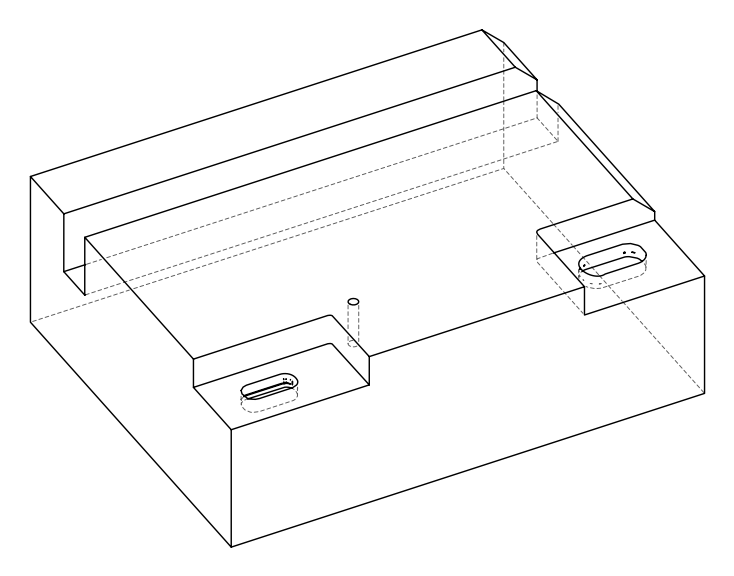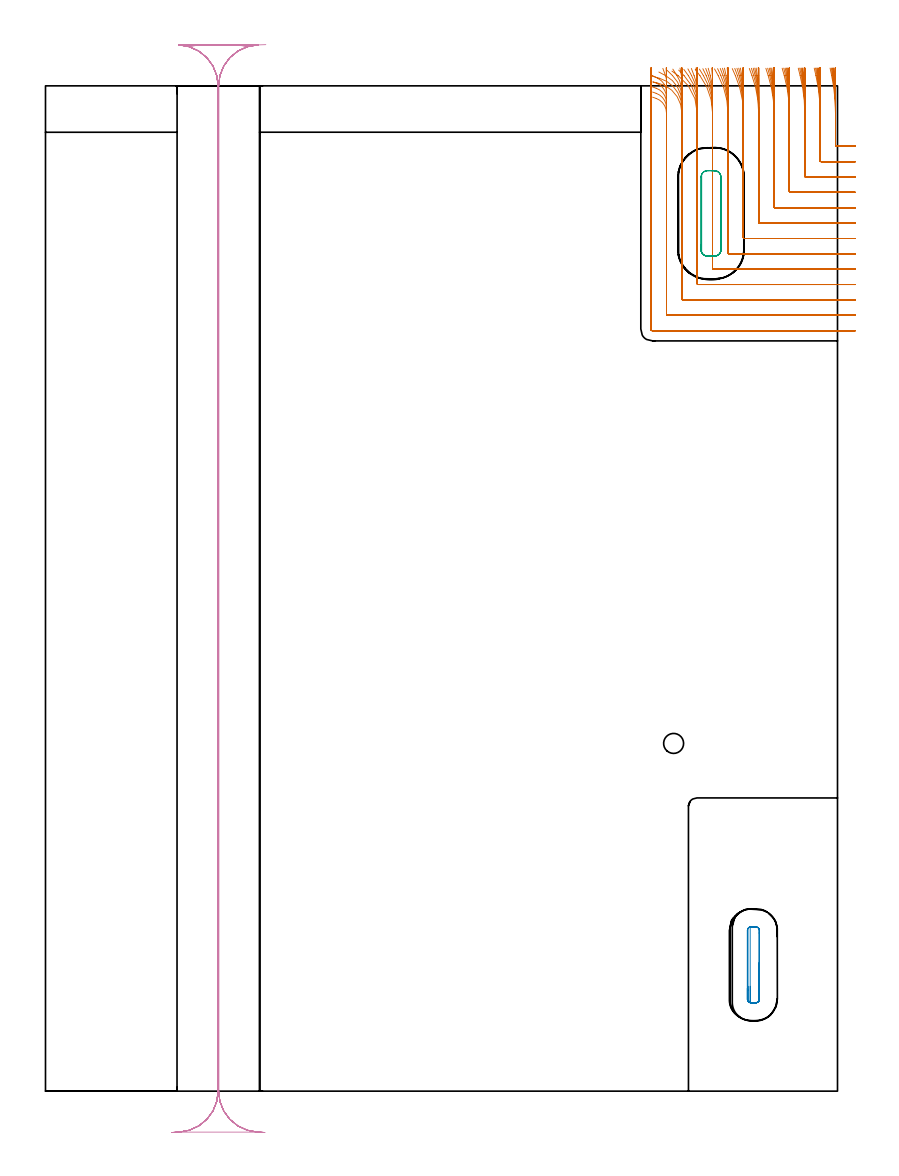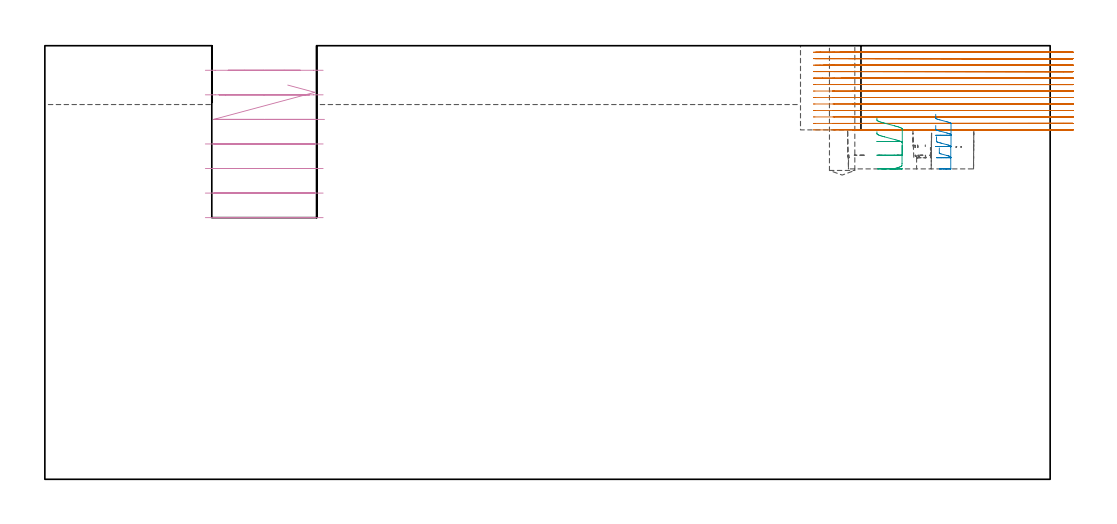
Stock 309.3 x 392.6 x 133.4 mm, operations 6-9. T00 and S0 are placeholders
(PLAN: 9 operations, 7 tool changes, 132.7 min)
(1 SPOT_DRILL | STEP1POCKET | NXT0321_9005460120000 | 0.03 min | 3 mm3)
(2 DRILL_BLIND_HOLE_INTO_CENTER | STEP1POCKET | NXT0301_049 | 0.17 min | 1842 mm3)
(3 AREA_MILL | FG_CHAMFER_SURFACE | UGT0205_001 | 3.14 min | 9677 mm3)
(4 AREA_MILL_1 | FG_CHAMFER_SURFACE_1 | UGT0205_001 | 8.6 min | 26903 mm3)
(5 MILL_CORNER_NOTCH_RECTANGULAR | CORNER_NOTCH_RECTANGULAR | NXT0201_008 | Follow Part, ap 1.5, ae 75% | 64.49 min | 172547 mm3)
(6 MILL_CORNER_NOTCH_RECTANGULAR_1 | CORNER_NOTCH_RECTANGULAR_1 | NXT0201_009 | Follow Part, ap 2, ae 75% | 41.32 min | 196754 mm3)
(7 MILL_RECTANGULAR_POCKET | POCKET_RECTANGULAR_STRAIGHT | UGT0201_103 | Follow Part, ap 3.5, ae 75% | 0.94 min | 8896 mm3)
(8 MILL_RECTANGULAR_POCKET_1 | POCKET_RECTANGULAR_STRAIGHT_1 | UGT0201_100 | Follow Part, ap 4.5, ae 75% | 0.82 min | 14474 mm3)
(9 MILL_RECTANGULAR_SLOT | SLOT_RECTANGULAR | UGT0201_004 | Follow Part, ap 8, ae 75% | 13.18 min | 666415 mm3)
(TOOL NXT0321_9005460120000 | NC Spot Drill, 142deg, 12mm, Carbide, Uncoated | D12 PA142 FL30 Z2)
(TOOL NXT0301_049 | Carbide Drill 7.8mm [860.1-0780-039A1-MM 2214] | D7.8 PA140 FL53 Z2)
(TOOL UGT0205_001 | Chamfer Mill 20 x 3 x 45 deg. | D20 FL50 Z2)
(TOOL NXT0201_008 | ENDMILL 6mm [2P460-0600-NA 1630] | D6 FL26 Z6)
(TOOL NXT0201_009 | ENDMILL 8mm [2P460-0800-NA 1630] | D8 FL26 Z6)
(TOOL UGT0201_103 | End Mill 14 mm | D14 FL19 Z2)
(TOOL UGT0201_100 | End Mill 18 mm | D18 FL22 Z2)
(TOOL UGT0201_004 | End Mill 32 mm | D32 FL53 Z6)
(OP 6 MILL_CORNER_NOTCH_RECTANGULAR_1)
G17 G21 G94 G90
T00 M6
G54
G17 G0 G90 X306.403 Y399.538 S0 M3
G43 Z143.4 H1
Z131.408
G94 G1 X307.01 Y396.6 F250.
G2 X308.5 Y382.027 R72. F500.
G1 Y369.395
G3 X308.895 Y369. R0.4
G1 X313.3
X316.3 F250.
G0 Z143.4
X300.209 Y399.526
Z131.408
G1 X300.871 Y396.6
G2 X302.5 Y382.027 R66. F500.
G1 Y363.395
G3 X302.895 Y363. R0.4
G1 X313.3
X316.3 F250.
G0 Z143.4
X293.975 Y399.51
Z131.408
G1 X294.703 Y396.6
G2 X296.5 Y382.027 R60. F500.
G1 Y357.395
G3 X296.895 Y357. R0.4
G1 X313.3
X316.3 F250.
G0 Z143.4
X287.687 Y399.489
Z131.408
G1 X288.496 Y396.6
G2 X290.5 Y382.027 R54. F500.
G1 Y351.396
G3 X290.896 Y351. R0.4
G1 X313.3
X316.3 F250.
G0 Z143.4
X281.323 Y399.458
Z131.408
G1 X282.234 Y396.6
G2 X284.5 Y382.027 R48. F500.
G1 Y345.396
G3 X284.896 Y345. R0.4
G1 X313.3
X316.3 F250.
G0 Z143.4
X274.85 Y399.414
Z131.408
G1 X275.891 Y396.6
G2 X278.5 Y382.027 R42. F500.
G1 Y339.396
G3 X278.896 Y339. R0.4
G1 X313.3
X316.3 F250.
G0 Z143.4
X268.204 Y399.343
Z131.408
G1 X269.418 Y396.6
G2 X272.5 Y382.027 R36. F500.
G1 Y333.396
G3 X272.896 Y333. R0.4
G1 X313.3
X316.3 F250.
G0 Z143.4
X261.265 Y399.222
Z131.408
G1 X262.723 Y396.6
G2 X266.5 Y382.027 R30. F500.
G1 Y327.396
G3 X266.896 Y327. R0.4
G1 X313.3
X316.3 F250.
G0 Z143.4
X253.747 Y398.984
Z131.408
G1 X255.569 Y396.6
G2 X260.5 Y382.027 R24. F500.
G1 Y321.397
G3 X260.897 Y321. R0.4
G1 X313.3
X316.3 F250.
G0 Z143.4
X244.636 Y398.361
Z131.408
G1 X247.065 Y396.6
G2 X254.5 Y382.027 R18. F500.
G1 Y315.397
G3 X254.897 Y315. R0.4
G1 X313.3
X316.3 F250.
G0 Z143.4
X237.217 Y394.099
Z131.408
G1 X238.692 Y393.825
G2 X248.5 Y382.027 R12. F500.
G1 Y309.397
G3 X248.897 Y309. R0.4
G1 X313.3
X316.3 F250.
G0 Z143.4
X237.086 Y388.184
Z131.408
G1 X238.5 Y387.684
G2 X242.5 Y382.027 R6. F500.
G1 Y303.397
G3 X242.897 Y303. R0.4
G1 X313.3
X316.3 F250.
G0 Z143.4
X236.5 Y385.027
Z131.408
G1 Y382.027
Y297.397 F500.
G3 X236.897 Y297. R0.4
G1 X313.3
X316.3 F250.
G0 Z143.4
X306.868 Y399.554
Z129.415
G1 X307.392 Y396.6
G2 X308.5 Y384.02 R72. F500.
G1 Y369.395
G3 X308.895 Y369. R0.4
G1 X313.3
X316.3 F250.
G0 Z143.4
X300.718 Y399.545
Z129.415
G1 X301.29 Y396.6
G2 X302.5 Y384.02 R66. F500.
G1 Y363.395
G3 X302.895 Y363. R0.4
G1 X313.3
X316.3 F250.
G0 Z143.4
X294.537 Y399.533
Z129.415
G1 X295.166 Y396.6
G2 X296.5 Y384.02 R60. F500.
G1 Y357.395
G3 X296.895 Y357. R0.4
G1 X313.3
X316.3 F250.
G0 Z143.4
X288.315 Y399.517
Z129.415
G1 X289.014 Y396.6
G2 X290.5 Y384.02 R54. F500.
G1 Y351.396
G3 X290.896 Y351. R0.4
G1 X313.3
X316.3 F250.
G0 Z143.4
X282.036 Y399.495
Z129.415
G1 X282.822 Y396.6
G2 X284.5 Y384.02 R48. F500.
G1 Y345.396
G3 X284.896 Y345. R0.4
G1 X313.3
X316.3 F250.
G0 Z143.4
X275.673 Y399.462
Z129.415
G1 X276.572 Y396.6
G2 X278.5 Y384.02 R42. F500.
G1 Y339.396
G3 X278.896 Y339. R0.4
G1 X313.3
X316.3 F250.
G0 Z143.4
X269.182 Y399.411
Z129.415
G1 X270.23 Y396.6
G2 X272.5 Y384.02 R36. F500.
G1 Y333.396
G3 X272.896 Y333. R0.4
G1 X313.3
X316.3 F250.
G0 Z143.4
X262.477 Y399.323
Z129.415
G1 X263.735 Y396.6
G2 X266.5 Y384.02 R30. F500.
G1 Y327.396
G3 X266.896 Y327. R0.4
G1 X313.3
X316.3 F250.
G0 Z143.4
X255.366 Y399.155
Z129.415
G1 X256.939 Y396.6
G2 X260.5 Y384.02 R24. F500.
G1 Y321.397
G3 X260.897 Y321. R0.4
G1 X313.3
X316.3 F250.
G0 Z143.4
X247.277 Y398.746
Z129.415
G1 X249.374 Y396.6
G2 X254.5 Y384.02 R18. F500.
G1 Y315.397
G3 X254.897 Y315. R0.4
G1 X313.3
X316.3 F250.
G0 Z143.4
X236.921 Y396.382
Z129.415
G1 X239.805 Y395.556
G2 X248.5 Y384.02 R12. F500.
G1 Y309.397
G3 X248.897 Y309. R0.4
G1 X313.3
X316.3 F250.
G0 Z143.4
X237.086 Y390.176
Z129.415
G1 X238.5 Y389.676
G2 X242.5 Y384.02 R6. F500.
G1 Y303.397
G3 X242.897 Y303. R0.4
G1 X313.3
X316.3 F250.
G0 Z143.4
X236.5 Y387.02
Z129.415
G1 Y384.02
Y297.397 F500.
G3 X236.897 Y297. R0.4
G1 X313.3
X316.3 F250.
G0 Z143.4
X307.276 Y399.567
Z127.423
G1 X307.717 Y396.6
G2 X308.5 Y386.012 R72. F500.
G1 Y369.395
G3 X308.895 Y369. R0.4
G1 X313.3
X316.3 F250.
G0 Z143.4
X301.164 Y399.561
Z127.423
G1 X301.645 Y396.6
G2 X302.5 Y386.012 R66. F500.
G1 Y363.395
G3 X302.895 Y363. R0.4
G1 X313.3
X316.3 F250.
G0 Z143.4
X295.029 Y399.553
Z127.423
G1 X295.558 Y396.6
G2 X296.5 Y386.012 R60. F500.
G1 Y357.395
G3 X296.895 Y357. R0.4
G1 X313.3
X316.3 F250.
G0 Z143.4
X288.864 Y399.542
Z127.423
G1 X289.452 Y396.6
G2 X290.5 Y386.012 R54. F500.
G1 Y351.396
G3 X290.896 Y351. R0.4
G1 X313.3
X316.3 F250.
G0 Z143.4
X282.656 Y399.526
Z127.423
G1 X283.318 Y396.6
G2 X284.5 Y386.012 R48. F500.
G1 Y345.396
G3 X284.896 Y345. R0.4
G1 X313.3
X316.3 F250.
G0 Z143.4
X276.387 Y399.503
Z127.423
G1 X277.144 Y396.6
G2 X278.5 Y386.012 R42. F500.
G1 Y339.396
G3 X278.896 Y339. R0.4
G1 X313.3
X316.3 F250.
G0 Z143.4
X270.026 Y399.467
Z127.423
G1 X270.908 Y396.6
G2 X272.5 Y386.012 R36. F500.
G1 Y333.396
G3 X272.896 Y333. R0.4
G1 X313.3
X316.3 F250.
G0 Z143.4
X263.511 Y399.407
Z127.423
G1 X264.57 Y396.6
G2 X266.5 Y386.012 R30. F500.
G1 Y327.396
G3 X266.896 Y327. R0.4
G1 X313.3
X316.3 F250.
G0 Z143.4
X256.715 Y399.292
Z127.423
G1 X258.038 Y396.6
G2 X260.5 Y386.012 R24. F500.
G1 Y321.397
G3 X260.897 Y321. R0.4
G1 X313.3
X316.3 F250.
G0 Z143.4
X249.292 Y399.026
Z127.423
G1 X251.057 Y396.6
G2 X254.5 Y386.012 R18. F500.
G1 Y315.397
G3 X254.897 Y315. R0.4
G1 X313.3
X316.3 F250.
G0 Z143.4
X239.529 Y398.005
Z127.423
G1 X242.173 Y396.587
G2 X248.5 Y386.012 R12. F500.
G1 Y309.397
G3 X248.897 Y309. R0.4
G1 X313.3
X316.3 F250.
G0 Z143.4
X237.086 Y392.169
Z127.423
G1 X238.5 Y391.669
G2 X242.5 Y386.012 R6. F500.
G1 Y303.397
G3 X242.897 Y303. R0.4
G1 X313.3
X316.3 F250.
G0 Z143.4
X236.5 Y389.012
Z127.423
G1 Y386.012
Y297.397 F500.
G3 X236.897 Y297. R0.4
G1 X313.3
X316.3 F250.
G0 Z143.4
X307.627 Y399.579
Z125.431
G1 X307.985 Y396.6
G2 X308.5 Y388.005 R72. F500.
G1 Y369.395
G3 X308.895 Y369. R0.4
G1 X313.3
X316.3 F250.
G0 Z143.4
X301.547 Y399.574
Z125.431
G1 X301.938 Y396.6
G2 X302.5 Y388.005 R66. F500.
G1 Y363.395
G3 X302.895 Y363. R0.4
G1 X313.3
X316.3 F250.
G0 Z143.4
X295.451 Y399.569
Z125.431
G1 X295.881 Y396.6
G2 X296.5 Y388.005 R60. F500.
G1 Y357.395
G3 X296.895 Y357. R0.4
G1 X313.3
X316.3 F250.
G0 Z143.4
X289.334 Y399.562
Z125.431
G1 X289.812 Y396.6
G2 X290.5 Y388.005 R54. F500.
G1 Y351.396
G3 X290.896 Y351. R0.4
G1 X313.3
X316.3 F250.
G0 Z143.4
X283.187 Y399.552
Z125.431
G1 X283.724 Y396.6
G2 X284.5 Y388.005 R48. F500.
G1 Y345.396
G3 X284.896 Y345. R0.4
G1 X313.3
X316.3 F250.
G0 Z143.4
X276.997 Y399.537
Z125.431
G1 X277.611 Y396.6
G2 X278.5 Y388.005 R42. F500.
G1 Y339.396
G3 X278.896 Y339. R0.4
G1 X313.3
X316.3 F250.
G0 Z143.4
X270.743 Y399.513
Z125.431
G1 X271.459 Y396.6
G2 X272.5 Y388.005 R36. F500.
G1 Y333.396
G3 X272.896 Y333. R0.4
G1 X313.3
X316.3 F250.
G0 Z143.4
X264.383 Y399.474
Z125.431
G1 X265.242 Y396.6
G2 X266.5 Y388.005 R30. F500.
G1 Y327.396
G3 X266.896 Y327. R0.4
G1 X313.3
X316.3 F250.
G0 Z143.4
X257.834 Y399.401
Z125.431
G1 X258.908 Y396.6
G2 X260.5 Y388.005 R24. F500.
G1 Y321.397
G3 X260.897 Y321. R0.4
G1 X313.3
X316.3 F250.
G0 Z143.4
X250.883 Y399.236
Z125.431
G1 X252.315 Y396.6
G2 X254.5 Y388.005 R18. F500.
G1 Y315.397
G3 X254.897 Y315. R0.4
G1 X313.3
X316.3 F250.
G0 Z143.4
X242.725 Y398.693
Z125.431
G1 X244.874 Y396.6
G2 X248.5 Y388.005 R12. F500.
G1 Y309.397
G3 X248.897 Y309. R0.4
G1 X313.3
X316.3 F250.
G0 Z143.4
X237.228 Y394.146
Z125.431
G1 X238.631 Y393.614
G2 X242.5 Y388.005 R6. F500.
G1 Y303.397
G3 X242.897 Y303. R0.4
G1 X313.3
X316.3 F250.
G0 Z143.4
X236.5 Y391.005
Z125.431
G1 Y388.005
Y297.397 F500.
G3 X236.897 Y297. R0.4
G1 X313.3
X316.3 F250.
G0 Z143.4
X307.94 Y399.588
Z123.438
G1 X308.209 Y396.6
G2 X308.5 Y390.136 R72. F500.
G1 Y369.395
G3 X308.895 Y369. R0.4
G1 X313.3
X316.3 F250.
G0 Z143.4
X301.889 Y399.586
Z123.438
G1 X302.183 Y396.6
G2 X302.5 Y390.136 R66. F500.
G1 Y363.395
G3 X302.895 Y363. R0.4
G1 X313.3
X316.3 F250.
G0 Z143.4
X295.828 Y399.583
Z123.438
G1 X296.151 Y396.6
G2 X296.5 Y390.136 R60. F500.
G1 Y357.395
G3 X296.895 Y357. R0.4
G1 X313.3
X316.3 F250.
G0 Z143.4
X289.753 Y399.578
Z123.438
G1 X290.112 Y396.6
G2 X290.5 Y390.136 R54. F500.
G1 Y351.396
G3 X290.896 Y351. R0.4
G1 X313.3
X316.3 F250.
G0 Z143.4
X283.659 Y399.573
Z123.438
G1 X284.063 Y396.6
G2 X284.5 Y390.136 R48. F500.
G1 Y345.396
G3 X284.896 Y345. R0.4
G1 X313.3
X316.3 F250.
G0 Z143.4
X277.538 Y399.564
Z123.438
G1 X278. Y396.6
G2 X278.5 Y390.136 R42. F500.
G1 Y339.396
G3 X278.896 Y339. R0.4
G1 X313.3
X316.3 F250.
G0 Z143.4
X271.376 Y399.551
Z123.438
G1 X271.915 Y396.6
G2 X272.5 Y390.136 R36. F500.
G1 Y333.396
G3 X272.896 Y333. R0.4
G1 X313.3
X316.3 F250.
G0 Z143.4
X265.149 Y399.53
Z123.438
G1 X265.795 Y396.6
G2 X266.5 Y390.136 R30. F500.
G1 Y327.396
G3 X266.896 Y327. R0.4
G1 X313.3
X316.3 F250.
G0 Z143.4
X258.805 Y399.489
Z123.438
G1 X259.613 Y396.6
G2 X260.5 Y390.136 R24. F500.
G1 Y321.397
G3 X260.897 Y321. R0.4
G1 X313.3
X316.3 F250.
G0 Z143.4
X252.222 Y399.4
Z123.438
G1 X253.299 Y396.6
G2 X254.5 Y390.136 R18. F500.
G1 Y315.397
G3 X254.897 Y315. R0.4
G1 X313.3
X316.3 F250.
G0 Z143.4
X244.995 Y399.128
Z123.438
G1 X246.61 Y396.6
G2 X248.5 Y390.136 R12. F500.
G1 Y309.397
G3 X248.897 Y309. R0.4
G1 X313.3
X316.3 F250.
G0 Z143.4
X236.565 Y396.844
Z123.438
G1 X239.235 Y395.477
G2 X242.5 Y390.136 R6. F500.
G1 Y303.397
G3 X242.897 Y303. R0.4
G1 X313.3
X316.3 F250.
G0 Z143.4
X236.5 Y393.136
Z123.438
G1 Y390.136
Y297.397 F500.
G3 X236.897 Y297. R0.4
G1 X313.3
X316.3 F250.
G0 Z143.4
X308.384 Y399.599
Z121.446
G1 X308.47 Y396.6
G2 X308.5 Y394.529 R72. F500.
G1 Y369.395
G3 X308.895 Y369. R0.4
G1 X313.3
X316.3 F250.
G0 Z143.4
X302.373 Y399.599
Z121.446
G1 X302.467 Y396.6
G2 X302.5 Y394.529 R66. F500.
G1 Y363.395
G3 X302.895 Y363. R0.4
G1 X313.3
X316.3 F250.
G0 Z143.4
X296.361 Y399.598
Z121.446
G1 X296.464 Y396.6
G2 X296.5 Y394.529 R60. F500.
G1 Y357.395
G3 X296.895 Y357. R0.4
G1 X313.3
X316.3 F250.
G0 Z143.4
X290.345 Y399.598
Z121.446
G1 X290.46 Y396.6
G2 X290.5 Y394.529 R54. F500.
G1 Y351.396
G3 X290.896 Y351. R0.4
G1 X313.3
X316.3 F250.
G0 Z143.4
X284.326 Y399.597
Z121.446
G1 X284.455 Y396.6
G2 X284.5 Y394.529 R48. F500.
G1 Y345.396
G3 X284.896 Y345. R0.4
G1 X313.3
X316.3 F250.
G0 Z143.4
X278.301 Y399.596
Z121.446
G1 X278.449 Y396.6
G2 X278.5 Y394.529 R42. F500.
G1 Y339.396
G3 X278.896 Y339. R0.4
G1 X313.3
X316.3 F250.
G0 Z143.4
X272.268 Y399.595
Z121.446
G1 X272.44 Y396.6
G2 X272.5 Y394.529 R36. F500.
G1 Y333.396
G3 X272.896 Y333. R0.4
G1 X313.3
X316.3 F250.
G0 Z143.4
X266.221 Y399.593
Z121.446
G1 X266.428 Y396.6
G2 X266.5 Y394.529 R30. F500.
G1 Y327.396
G3 X266.896 Y327. R0.4
G1 X313.3
X316.3 F250.
G0 Z143.4
X260.152 Y399.589
Z121.446
G1 X260.41 Y396.6
G2 X260.5 Y394.529 R24. F500.
G1 Y321.397
G3 X260.897 Y321. R0.4
G1 X313.3
X316.3 F250.
G0 Z143.4
X254.035 Y399.58
Z121.446
G1 X254.38 Y396.6
G2 X254.5 Y394.529 R18. F500.
G1 Y315.397
G3 X254.897 Y315. R0.4
G1 X313.3
X316.3 F250.
G0 Z143.4
X247.802 Y399.555
Z121.446
G1 X248.32 Y396.6
G2 X248.5 Y394.529 R12. F500.
G1 Y309.397
G3 X248.897 Y309. R0.4
G1 X313.3
X316.3 F250.
G0 Z143.4
X241.096 Y399.416
Z121.446
G1 X242.131 Y396.6
G2 X242.5 Y394.529 R6. F500.
G1 Y303.397
G3 X242.897 Y303. R0.4
G1 X313.3
X316.3 F250.
G0 Z143.4
X236.5 Y397.529
Z121.446
G1 Y394.529
Y297.397 F500.
G3 X236.897 Y297. R0.4
G1 X313.3
X316.3 F250.
G0 Z143.4
X308.488 Y399.6
Z119.454
G1 X308.499 Y396.6
X308.5 Y396.317 F500.
Y369.395
G3 X308.895 Y369. R0.4
G1 X313.3
X316.3 F250.
G0 Z143.4
X302.487 Y399.6
Z119.454
G1 X302.499 Y396.6
X302.5 Y396.317 F500.
Y363.395
G3 X302.895 Y363. R0.4
G1 X313.3
X316.3 F250.
G0 Z143.4
X296.485 Y399.6
Z119.454
G1 X296.499 Y396.6
X296.5 Y396.317 F500.
Y357.395
G3 X296.895 Y357. R0.4
G1 X313.3
X316.3 F250.
G0 Z143.4
X290.484 Y399.6
Z119.454
G1 X290.499 Y396.6
X290.5 Y396.317 F500.
Y351.396
G3 X290.896 Y351. R0.4
G1 X313.3
X316.3 F250.
G0 Z143.4
X284.481 Y399.6
Z119.454
G1 X284.499 Y396.6
X284.5 Y396.317 F500.
Y345.396
G3 X284.896 Y345. R0.4
G1 X313.3
X316.3 F250.
G0 Z143.4
X278.479 Y399.6
Z119.454
G1 X278.499 Y396.6
X278.5 Y396.317 F500.
Y339.396
G3 X278.896 Y339. R0.4
G1 X313.3
X316.3 F250.
G0 Z143.4
X272.475 Y399.6
Z119.454
G1 X272.499 Y396.6
G2 X272.5 Y396.317 R36. F500.
G1 Y333.396
G3 X272.896 Y333. R0.4
G1 X313.3
X316.3 F250.
G0 Z143.4
X266.47 Y399.6
Z119.454
G1 X266.499 Y396.6
G2 X266.5 Y396.317 R30. F500.
G1 Y327.396
G3 X266.896 Y327. R0.4
G1 X313.3
X316.3 F250.
G0 Z143.4
X260.463 Y399.6
Z119.454
G1 X260.498 Y396.6
G2 X260.5 Y396.317 R24. F500.
G1 Y321.397
G3 X260.897 Y321. R0.4
G1 X313.3
X316.3 F250.
G0 Z143.4
X254.451 Y399.6
Z119.454
G1 X254.498 Y396.6
G2 X254.5 Y396.317 R18. F500.
G1 Y315.397
G3 X254.897 Y315. R0.4
G1 X313.3
X316.3 F250.
G0 Z143.4
X248.426 Y399.599
Z119.454
G1 X248.497 Y396.6
G2 X248.5 Y396.317 R12. F500.
G1 Y309.397
G3 X248.897 Y309. R0.4
G1 X313.3
X316.3 F250.
G0 Z143.4
X242.352 Y399.597
Z119.454
G1 X242.493 Y396.6
G2 X242.5 Y396.317 R6. F500.
G1 Y303.397
G3 X242.897 Y303. R0.4
G1 X313.3
X316.3 F250.
G0 Z143.4
X236.5 Y399.317
Z119.454
G1 Y396.317
Y297.397 F500.
G3 X236.897 Y297. R0.4
G1 X313.3
X316.3 F250.
G0 Z143.4
X308.5 Y399.6
Z117.461
G1 Y396.6
Y369.395 F500.
G3 X308.895 Y369. R0.4
G1 X313.3
X316.3 F250.
G0 Z143.4
X302.5 Y399.6
Z117.461
G1 Y396.6
Y363.395 F500.
G3 X302.895 Y363. R0.4
G1 X313.3
X316.3 F250.
G0 Z143.4
X296.5 Y399.6
Z117.461
G1 Y396.6
Y357.395 F500.
G3 X296.895 Y357. R0.4
G1 X313.3
X316.3 F250.
G0 Z143.4
X290.5 Y399.6
Z117.461
G1 Y396.6
Y351.396 F500.
G3 X290.896 Y351. R0.4
G1 X313.3
X316.3 F250.
G0 Z143.4
X284.5 Y399.6
Z117.461
G1 Y396.6
Y345.396 F500.
G3 X284.896 Y345. R0.4
G1 X313.3
X316.3 F250.
G0 Z143.4
X278.5 Y399.6
Z117.461
G1 Y396.6
Y339.396 F500.
G3 X278.896 Y339. R0.4
G1 X313.3
X316.3 F250.
G0 Z143.4
X272.5 Y399.6
Z117.461
G1 Y396.6
Y333.396 F500.
G3 X272.896 Y333. R0.4
G1 X313.3
X316.3 F250.
G0 Z143.4
X266.5 Y399.6
Z117.461
G1 Y396.6
Y327.396 F500.
G3 X266.896 Y327. R0.4
G1 X313.3
X316.3 F250.
G0 Z143.4
X260.5 Y399.6
Z117.461
G1 Y396.6
Y321.397 F500.
G3 X260.897 Y321. R0.4
G1 X313.3
X316.3 F250.
G0 Z143.4
X254.5 Y399.6
Z117.461
G1 Y396.6
Y315.397 F500.
G3 X254.897 Y315. R0.4
G1 X313.3
X316.3 F250.
G0 Z143.4
X248.5 Y399.6
Z117.461
G1 Y396.6
Y309.397 F500.
G3 X248.897 Y309. R0.4
G1 X313.3
X316.3 F250.
G0 Z143.4
X242.5 Y399.6
Z117.461
G1 Y396.6
Y303.397 F500.
G3 X242.897 Y303. R0.4
G1 X313.3
X316.3 F250.
G0 Z143.4
X236.5 Y399.6
Z117.461
G1 Y396.6
Y297.397 F500.
G3 X236.897 Y297. R0.4
G1 X313.3
X316.3 F250.
G0 Z143.4
X308.5 Y399.6
Z115.469
G1 Y396.6
Y369.395 F500.
G3 X308.895 Y369. R0.4
G1 X313.3
X316.3 F250.
G0 Z143.4
X302.5 Y399.6
Z115.469
G1 Y396.6
Y363.395 F500.
G3 X302.895 Y363. R0.4
G1 X313.3
X316.3 F250.
G0 Z143.4
X296.5 Y399.6
Z115.469
G1 Y396.6
Y357.395 F500.
G3 X296.895 Y357. R0.4
G1 X313.3
X316.3 F250.
G0 Z143.4
X290.5 Y399.6
Z115.469
G1 Y396.6
Y351.396 F500.
G3 X290.896 Y351. R0.4
G1 X313.3
X316.3 F250.
G0 Z143.4
X284.5 Y399.6
Z115.469
G1 Y396.6
Y345.396 F500.
G3 X284.896 Y345. R0.4
G1 X313.3
X316.3 F250.
G0 Z143.4
X278.5 Y399.6
Z115.469
G1 Y396.6
Y339.396 F500.
G3 X278.896 Y339. R0.4
G1 X313.3
X316.3 F250.
G0 Z143.4
X272.5 Y399.6
Z115.469
G1 Y396.6
Y333.396 F500.
G3 X272.896 Y333. R0.4
G1 X313.3
X316.3 F250.
G0 Z143.4
X266.5 Y399.6
Z115.469
G1 Y396.6
Y327.396 F500.
G3 X266.896 Y327. R0.4
G1 X313.3
X316.3 F250.
G0 Z143.4
X260.5 Y399.6
Z115.469
G1 Y396.6
Y321.397 F500.
G3 X260.897 Y321. R0.4
G1 X313.3
X316.3 F250.
G0 Z143.4
X254.5 Y399.6
Z115.469
G1 Y396.6
Y315.397 F500.
G3 X254.897 Y315. R0.4
G1 X313.3
X316.3 F250.
G0 Z143.4
X248.5 Y399.6
Z115.469
G1 Y396.6
Y309.397 F500.
G3 X248.897 Y309. R0.4
G1 X313.3
X316.3 F250.
G0 Z143.4
X242.5 Y399.6
Z115.469
G1 Y396.6
Y303.397 F500.
G3 X242.897 Y303. R0.4
G1 X313.3
X316.3 F250.
G0 Z143.4
X236.5 Y399.6
Z115.469
G1 Y396.6
Y297.397 F500.
G3 X236.897 Y297. R0.4
G1 X313.3
X316.3 F250.
G0 Z143.4
X308.5 Y399.6
Z113.477
G1 Y396.6
Y369.395 F500.
G3 X308.895 Y369. R0.4
G1 X313.3
X316.3 F250.
G0 Z143.4
X302.5 Y399.6
Z113.477
G1 Y396.6
Y363.395 F500.
G3 X302.895 Y363. R0.4
G1 X313.3
X316.3 F250.
G0 Z143.4
X296.5 Y399.6
Z113.477
G1 Y396.6
Y357.395 F500.
G3 X296.895 Y357. R0.4
G1 X313.3
X316.3 F250.
G0 Z143.4
X290.5 Y399.6
Z113.477
G1 Y396.6
Y351.396 F500.
G3 X290.896 Y351. R0.4
G1 X313.3
X316.3 F250.
G0 Z143.4
X284.5 Y399.6
Z113.477
G1 Y396.6
Y345.396 F500.
G3 X284.896 Y345. R0.4
G1 X313.3
X316.3 F250.
G0 Z143.4
X278.5 Y399.6
Z113.477
G1 Y396.6
Y339.396 F500.
G3 X278.896 Y339. R0.4
G1 X313.3
X316.3 F250.
G0 Z143.4
X272.5 Y399.6
Z113.477
G1 Y396.6
Y333.396 F500.
G3 X272.896 Y333. R0.4
G1 X313.3
X316.3 F250.
G0 Z143.4
X266.5 Y399.6
Z113.477
G1 Y396.6
Y327.396 F500.
G3 X266.896 Y327. R0.4
G1 X313.3
X316.3 F250.
G0 Z143.4
X260.5 Y399.6
Z113.477
G1 Y396.6
Y321.397 F500.
G3 X260.897 Y321. R0.4
G1 X313.3
X316.3 F250.
G0 Z143.4
X254.5 Y399.6
Z113.477
G1 Y396.6
Y315.397 F500.
G3 X254.897 Y315. R0.4
G1 X313.3
X316.3 F250.
G0 Z143.4
X248.5 Y399.6
Z113.477
G1 Y396.6
Y309.397 F500.
G3 X248.897 Y309. R0.4
G1 X313.3
X316.3 F250.
G0 Z143.4
X242.5 Y399.6
Z113.477
G1 Y396.6
Y303.397 F500.
G3 X242.897 Y303. R0.4
G1 X313.3
X316.3 F250.
G0 Z143.4
X236.5 Y399.6
Z113.477
G1 Y396.6
Y297.397 F500.
G3 X236.897 Y297. R0.4
G1 X313.3
X316.3 F250.
G0 Z143.4
X308.5 Y399.6
Z111.485
G1 Y396.6
Y369.395 F500.
G3 X308.895 Y369. R0.4
G1 X313.3
X316.3 F250.
G0 Z143.4
X302.5 Y399.6
Z111.485
G1 Y396.6
Y363.395 F500.
G3 X302.895 Y363. R0.4
G1 X313.3
X316.3 F250.
G0 Z143.4
X296.5 Y399.6
Z111.485
G1 Y396.6
Y357.395 F500.
G3 X296.895 Y357. R0.4
G1 X313.3
X316.3 F250.
G0 Z143.4
X290.5 Y399.6
Z111.485
G1 Y396.6
Y351.396 F500.
G3 X290.896 Y351. R0.4
G1 X313.3
X316.3 F250.
G0 Z143.4
X284.5 Y399.6
Z111.485
G1 Y396.6
Y345.396 F500.
G3 X284.896 Y345. R0.4
G1 X313.3
X316.3 F250.
G0 Z143.4
X278.5 Y399.6
Z111.485
G1 Y396.6
Y339.396 F500.
G3 X278.896 Y339. R0.4
G1 X313.3
X316.3 F250.
G0 Z143.4
X272.5 Y399.6
Z111.485
G1 Y396.6
Y333.396 F500.
G3 X272.896 Y333. R0.4
G1 X313.3
X316.3 F250.
G0 Z143.4
X266.5 Y399.6
Z111.485
G1 Y396.6
Y327.396 F500.
G3 X266.896 Y327. R0.4
G1 X313.3
X316.3 F250.
G0 Z143.4
X260.5 Y399.6
Z111.485
G1 Y396.6
Y321.397 F500.
G3 X260.897 Y321. R0.4
G1 X313.3
X316.3 F250.
G0 Z143.4
X254.5 Y399.6
Z111.485
G1 Y396.6
Y315.397 F500.
G3 X254.897 Y315. R0.4
G1 X313.3
X316.3 F250.
G0 Z143.4
X248.5 Y399.6
Z111.485
G1 Y396.6
Y309.397 F500.
G3 X248.897 Y309. R0.4
G1 X313.3
X316.3 F250.
G0 Z143.4
X242.5 Y399.6
Z111.485
G1 Y396.6
Y303.397 F500.
G3 X242.897 Y303. R0.4
G1 X313.3
X316.3 F250.
G0 Z143.4
X236.5 Y399.6
Z111.485
G1 Y396.6
Y297.397 F500.
G3 X236.897 Y297. R0.4
G1 X313.3
X316.3 F250.
G0 Z143.4
X308.5 Y399.6
Z109.492
G1 Y396.6
Y369.395 F500.
G3 X308.895 Y369. R0.4
G1 X313.3
X316.3 F250.
G0 Z143.4
X302.5 Y399.6
Z109.492
G1 Y396.6
Y363.395 F500.
G3 X302.895 Y363. R0.4
G1 X313.3
X316.3 F250.
G0 Z143.4
X296.5 Y399.6
Z109.492
G1 Y396.6
Y357.395 F500.
G3 X296.895 Y357. R0.4
G1 X313.3
X316.3 F250.
G0 Z143.4
X290.5 Y399.6
Z109.492
G1 Y396.6
Y351.396 F500.
G3 X290.896 Y351. R0.4
G1 X313.3
X316.3 F250.
G0 Z143.4
X284.5 Y399.6
Z109.492
G1 Y396.6
Y345.396 F500.
G3 X284.896 Y345. R0.4
G1 X313.3
X316.3 F250.
G0 Z143.4
X278.5 Y399.6
Z109.492
G1 Y396.6
Y339.396 F500.
G3 X278.896 Y339. R0.4
G1 X313.3
X316.3 F250.
G0 Z143.4
X272.5 Y399.6
Z109.492
G1 Y396.6
Y333.396 F500.
G3 X272.896 Y333. R0.4
G1 X313.3
X316.3 F250.
G0 Z143.4
X266.5 Y399.6
Z109.492
G1 Y396.6
Y327.396 F500.
G3 X266.896 Y327. R0.4
G1 X313.3
X316.3 F250.
G0 Z143.4
X260.5 Y399.6
Z109.492
G1 Y396.6
Y321.397 F500.
G3 X260.897 Y321. R0.4
G1 X313.3
X316.3 F250.
G0 Z143.4
X254.5 Y399.6
Z109.492
G1 Y396.6
Y315.397 F500.
G3 X254.897 Y315. R0.4
G1 X313.3
X316.3 F250.
G0 Z143.4
X248.5 Y399.6
Z109.492
G1 Y396.6
Y309.397 F500.
G3 X248.897 Y309. R0.4
G1 X313.3
X316.3 F250.
G0 Z143.4
X242.5 Y399.6
Z109.492
G1 Y396.6
Y303.397 F500.
G3 X242.897 Y303. R0.4
G1 X313.3
X316.3 F250.
G0 Z143.4
X236.5 Y399.6
Z109.492
G1 Y396.6
Y297.397 F500.
G3 X236.897 Y297. R0.4
G1 X313.3
X316.3 F250.
G0 Z143.4
X308.5 Y399.6
Z107.5
G1 Y396.6
Y369.395 F500.
G3 X308.895 Y369. R0.4
G1 X313.3
X316.3 F250.
G0 Z143.4
X302.5 Y399.6
Z107.5
G1 Y396.6
Y363.395 F500.
G3 X302.895 Y363. R0.4
G1 X313.3
X316.3 F250.
G0 Z143.4
X296.5 Y399.6
Z107.5
G1 Y396.6
Y357.395 F500.
G3 X296.895 Y357. R0.4
G1 X313.3
X316.3 F250.
G0 Z143.4
X290.5 Y399.6
Z107.5
G1 Y396.6
Y351.396 F500.
G3 X290.896 Y351. R0.4
G1 X313.3
X316.3 F250.
G0 Z143.4
X284.5 Y399.6
Z107.5
G1 Y396.6
Y345.396 F500.
G3 X284.896 Y345. R0.4
G1 X313.3
X316.3 F250.
G0 Z143.4
X278.5 Y399.6
Z107.5
G1 Y396.6
Y339.396 F500.
G3 X278.896 Y339. R0.4
G1 X313.3
X316.3 F250.
G0 Z143.4
X272.5 Y399.6
Z107.5
G1 Y396.6
Y333.396 F500.
G3 X272.896 Y333. R0.4
G1 X313.3
X316.3 F250.
G0 Z143.4
X266.5 Y399.6
Z107.5
G1 Y396.6
Y327.396 F500.
G3 X266.896 Y327. R0.4
G1 X313.3
X316.3 F250.
G0 Z143.4
X260.5 Y399.6
Z107.5
G1 Y396.6
Y321.397 F500.
G3 X260.897 Y321. R0.4
G1 X313.3
X316.3 F250.
G0 Z143.4
X254.5 Y399.6
Z107.5
G1 Y396.6
Y315.397 F500.
G3 X254.897 Y315. R0.4
G1 X313.3
X316.3 F250.
G0 Z143.4
X248.5 Y399.6
Z107.5
G1 Y396.6
Y309.397 F500.
G3 X248.897 Y309. R0.4
G1 X313.3
X316.3 F250.
G0 Z143.4
X242.5 Y399.6
Z107.5
G1 Y396.6
Y303.397 F500.
G3 X242.897 Y303. R0.4
G1 X313.3
X316.3 F250.
G0 Z143.4
X236.5 Y399.6
Z107.5
G1 Y396.6
Y297.397 F500.
G3 X236.897 Y297. R0.4
G1 X313.3
X316.3 F250.
G0 Z143.4
M5
M2
(OP 7 MILL_RECTANGULAR_POCKET)
G17 G21 G94 G90
T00 M6
G54
G17 G0 G90 X274.1 Y40.2 S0 M3
G43 Z143.4 H0
Z112.282
G94 G1 Y35.9 Z111.13 F250.
Y35.782 Z111.098
X274.165 Y35.461 Z111.01
X274.303 Y35.164 Z110.922
X274.507 Y34.907 Z110.834
X274.764 Y34.703 Z110.747
X275.061 Y34.565 Z110.659
X275.382 Y34.5 Z110.571
X277.518 Z109.999
X277.839 Y34.565 Z109.911
X278.136 Y34.703 Z109.823
X278.393 Y34.907 Z109.735
X278.597 Y35.164 Z109.648
X278.735 Y35.461 Z109.56
X278.8 Y35.782 Z109.472
Y35.9 Z109.44
Y49.35 Z105.836
Y62.8 F500.
G3 X277.4 Y64.2 R1.4
G1 X275.5
G3 X274.1 Y62.8 R1.4
G1 Y35.9
G3 X275.5 Y34.5 R1.4
G1 X277.4
G3 X278.8 Y35.9 R1.4
G1 Y49.35
Y50.35
G0 X274.1 Y40.2 Z108.836
G1 Y35.9 Z107.684 F250.
Y35.782 Z107.652
X274.165 Y35.461 Z107.565
X274.303 Y35.164 Z107.477
X274.507 Y34.907 Z107.389
X274.764 Y34.703 Z107.301
X275.061 Y34.565 Z107.213
X275.382 Y34.5 Z107.126
X277.518 Z106.553
X277.839 Y34.565 Z106.465
X278.136 Y34.703 Z106.378
X278.393 Y34.907 Z106.29
X278.597 Y35.164 Z106.202
X278.735 Y35.461 Z106.114
X278.8 Y35.782 Z106.027
Y35.9 Z105.995
Y49.35 Z102.391
Y62.8 F500.
G3 X277.4 Y64.2 R1.4
G1 X275.5
G3 X274.1 Y62.8 R1.4
G1 Y35.9
G3 X275.5 Y34.5 R1.4
G1 X277.4
G3 X278.8 Y35.9 R1.4
G1 Y49.35
Y50.35
G0 X274.349 Y40.942 Z105.391
G1 Y39.425 Z104.984 F250.
X274.356 Y35.225 Z103.859
X274.547 Y34.997 Z103.779
X274.687 Y34.864 Z103.727
X274.848 Y34.752 Z103.675
X275.037 Y34.666 Z103.62
X275.262 Y34.609 Z103.557
X275.531 Y34.582 Z103.485
X275.832 Y34.576 Z103.404
X277.464 Y34.564 Z102.967
X277.856 Y34.668 Z102.858
X278.047 Y34.76 Z102.801
X278.219 Y34.872 Z102.746
X278.367 Y35.004 Z102.693
X278.488 Y35.162 Z102.64
X278.59 Y35.341 Z102.585
X278.664 Y35.546 Z102.526
X278.708 Y35.783 Z102.462
X278.722 Y36.057 Z102.388
X278.724 Y36.944 Z102.151
X278.723 Y48.906 Z98.945
Y61.756 F500.
X278.705 Y63.158
X278.488 Y63.538
G3 X277.359 Y64.117 R1.348
G1 X277.062 Y64.123
X276.45 Y64.129
X275.834 Y64.124
X275.034 Y64.077
X274.687 Y63.836
X274.547 Y63.703
X274.427 Y63.56
X274.356 Y63.391
Y35.225
G3 X275.262 Y34.609 R1.37
G1 X275.531 Y34.582
X275.832 Y34.576
X277.464 Y34.564
G3 X278.59 Y35.341 R1.39
G1 X278.664 Y35.546
X278.708 Y35.783
X278.722 Y36.057
X278.724 Y36.944
X278.723 Y48.906
Y49.906
G0 X275.201 Y40.952 Z101.945
G1 Y35.34 Z100.442 F250.
X275.205 Y34.614 Z100.247
X275.388 Y34.591 Z100.198
X275.725 Y34.579 Z100.107
X277.491 Y34.571 Z99.634
X277.857 Y34.668 Z99.533
X278.048 Y34.76 Z99.476
X278.22 Y34.873 Z99.421
X278.367 Y35.005 Z99.368
X278.489 Y35.163 Z99.314
X278.59 Y35.341 Z99.26
X278.664 Y35.546 Z99.201
X278.708 Y35.783 Z99.137
X278.722 Y36.057 Z99.063
X278.724 Y36.944 Z98.825
Y49.354 Z95.5
X278.723 Y61.756 F500.
X278.705 Y63.158
X278.489 Y63.537
G3 X277.362 Y64.116 R1.35
G1 X277.065 Y64.123
X276.45 Y64.125
X275.205 Y64.119
Y34.614
X275.388 Y34.591
X275.725 Y34.579
X277.491 Y34.571
G3 X278.664 Y35.546 R1.362
G1 X278.708 Y35.783
X278.722 Y36.057
X278.724 Y36.944
Y49.354
Y50.354
G0 Z143.4
M5
M2
(OP 8 MILL_RECTANGULAR_POCKET_1)
G17 G21 G94 G90
T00 M6
G54
G17 G0 G90 X256. Y330.651 S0 M3
G43 Z143.4 H0
Z111.133
G94 G1 Y328.442 Z110.541 F250.
X256.057 Y328.044 Z110.434
X256.178 Y327.661 Z110.326
X256.357 Y327.302 Z110.219
X256.592 Y326.976 Z110.111
X256.876 Y326.692 Z110.003
X257.202 Y326.457 Z109.896
X257.561 Y326.278 Z109.788
X257.944 Y326.157 Z109.681
X258.342 Y326.1 Z109.573
X261.458 Z108.738
X261.856 Y326.157 Z108.63
X262.239 Y326.278 Z108.523
X262.598 Y326.457 Z108.415
X262.924 Y326.692 Z108.308
X263.208 Y326.976 Z108.2
X263.443 Y327.302 Z108.092
X263.622 Y327.661 Z107.985
X263.743 Y328.044 Z107.877
X263.8 Y328.442 Z107.769
Y328.6 Z107.727
Y342.8 Z103.922
Y357. F500.
G3 X261.3 Y359.5 R2.5
G1 X258.5
G3 X256. Y357. R2.5
G1 Y328.6
G3 X258.5 Y326.1 R2.5
G1 X261.3
G3 X263.8 Y328.6 R2.5
G1 Y342.8
Y343.8
G0 X256. Y330.651 Z106.922
G1 Y328.442 Z106.33 F250.
X256.057 Y328.044 Z106.223
X256.178 Y327.661 Z106.115
X256.357 Y327.302 Z106.008
X256.592 Y326.976 Z105.9
X256.876 Y326.692 Z105.792
X257.202 Y326.457 Z105.685
X257.561 Y326.278 Z105.577
X257.944 Y326.157 Z105.469
X258.342 Y326.1 Z105.362
X261.458 Z104.527
X261.856 Y326.157 Z104.419
X262.239 Y326.278 Z104.312
X262.598 Y326.457 Z104.204
X262.924 Y326.692 Z104.096
X263.208 Y326.976 Z103.989
X263.443 Y327.302 Z103.881
X263.622 Y327.661 Z103.774
X263.743 Y328.044 Z103.666
X263.8 Y328.442 Z103.558
Y328.6 Z103.516
Y342.8 Z99.711
Y357. F500.
G3 X261.3 Y359.5 R2.5
G1 X258.5
G3 X256. Y357. R2.5
G1 Y328.6
G3 X258.5 Y326.1 R2.5
G1 X261.3
G3 X263.8 Y328.6 R2.5
G1 Y342.8
Y343.8
G0 X263.729 Y334.166 Z102.711
G1 Y354.855 Z97.168 F250.
X263.695 Y357.42 Z96.48
X263.525 Y357.942 Z96.333
X263.373 Y358.234 Z96.245
X263.189 Y358.501 Z96.158
X262.971 Y358.741 Z96.071
X262.716 Y358.953 Z95.982
X262.43 Y359.138 Z95.891
X261.979 Y359.328 Z95.76
X261.563 Y359.399 Z95.647
X261.291 Y359.418 Z95.574
X261.016 Y359.427 Z95.5
X258.785 F500.
X258.236 Y359.399
X257.971 Y359.354
X257.54 Y359.236
G3 X256.3 Y357.997 R2.591
G1 X256.264 Y357.853
Y327.673
G3 X257.808 Y326.274 R2.518
G1 X258.237 Y326.201
X258.509 Y326.182
X258.784 Y326.173
X261.015
X261.564 Y326.201
X261.829 Y326.246
X262.299 Y326.377
G3 X263.525 Y327.658 R2.643
G1 X263.632 Y327.986
X263.698 Y328.346
X263.72 Y328.64
X263.729 Y328.937
Y354.855
X263.695 Y357.42
G3 X261.979 Y359.328 R2.522
G1 X261.563 Y359.399
X261.291 Y359.418
X261.016 Y359.427
X260.016
G0 Z143.4
M5
M2
(OP 9 MILL_RECTANGULAR_SLOT)
G17 G21 G94 G90
T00 M6
G54
G17 G0 G90 X85.615 Y-16.154 S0 M3
G43 Z143.4 H0
Z125.843
G94 G1 X82.621 Y-15.97 F250.
G2 X67.6 Y0. R16. F500.
G1 Y392.6
G2 X78.552 Y407.783 R16.
G1 X78.561 Y407.811
G3 X73.614 Y408.6 R16.
G1 X61.386
G3 X56.439 Y407.811 R16.
G1 X56.448 Y407.783
G2 X67.4 Y392.6 R16.
G1 Y0.
G2 X52.379 Y-15.97 R16.
G1 X49.385 Y-16.154 F250.
G0 X85.615 Z118.286
G1 X82.621 Y-15.97
G2 X67.6 Y0. R16. F500.
G1 Y392.6
G2 X81.371 Y408.444 R16.
G1 X81.374 Y408.474
G3 X79.382 Y408.6 R16.
G1 X55.639
G3 X53.635 Y408.472 R16.
G1 X53.639 Y408.443
G2 X67.4 Y392.6 R16.
G1 Y0.
G2 X52.379 Y-15.97 R16.
G1 X49.385 Y-16.154 F250.
G0 Z143.4
X74.734 Y408.6
Z121.286
G1 X83.034 Z119.061
Y408.59 Z119.059
Y408.6 Z119.056
X51.966 Z110.731
Y408.59 Z110.729
G2 X67.4 Y392.6 R16. F500.
G1 Y0.
G2 X51.966 Y-15.99 R16.
G1 Y-16.
X83.034
Y-15.99
G2 X67.6 Y0. R16.
G1 Y392.6
G2 X83.034 Y408.59 R16.
G1 X86.033 Y408.696 F250.
G0 Z143.4
X85.615 Y-16.154
Z103.171
G1 X82.621 Y-15.97
G2 X67.6 Y0. R16. F500.
G1 Y392.6
G2 X83.034 Y408.59 R16.
G1 Y408.6
X51.966
Y408.59
G2 X67.4 Y392.6 R16.
G1 Y0.
G2 X52.379 Y-15.97 R16.
G1 X49.385 Y-16.154 F250.
G0 X85.615 Z95.614
G1 X82.621 Y-15.97
G2 X67.6 Y0. R16. F500.
G1 Y392.6
G2 X83.034 Y408.59 R16.
G1 Y408.6
X51.966
Y408.59
G2 X67.4 Y392.6 R16.
G1 Y0.
G2 X52.379 Y-15.97 R16.
G1 X49.385 Y-16.154 F250.
G0 X85.615 Z88.057
G1 X82.621 Y-15.97
G2 X67.6 Y0. R16. F500.
G1 Y392.6
G2 X83.034 Y408.59 R16.
G1 Y408.6
X51.966
Y408.59
G2 X67.4 Y392.6 R16.
G1 Y0.
G2 X52.379 Y-15.97 R16.
G1 X49.385 Y-16.154 F250.
G0 X85.615 Z80.5
G1 X82.621 Y-15.97
G2 X67.6 Y0. R16. F500.
G1 Y392.6
G2 X83.034 Y408.59 R16.
G1 Y408.6
X51.966
Y408.59
G2 X67.4 Y392.6 R16.
G1 Y0.
G2 X52.379 Y-15.97 R16.
G1 X49.385 Y-16.154 F250.
G0 Z143.4
M5
M2
